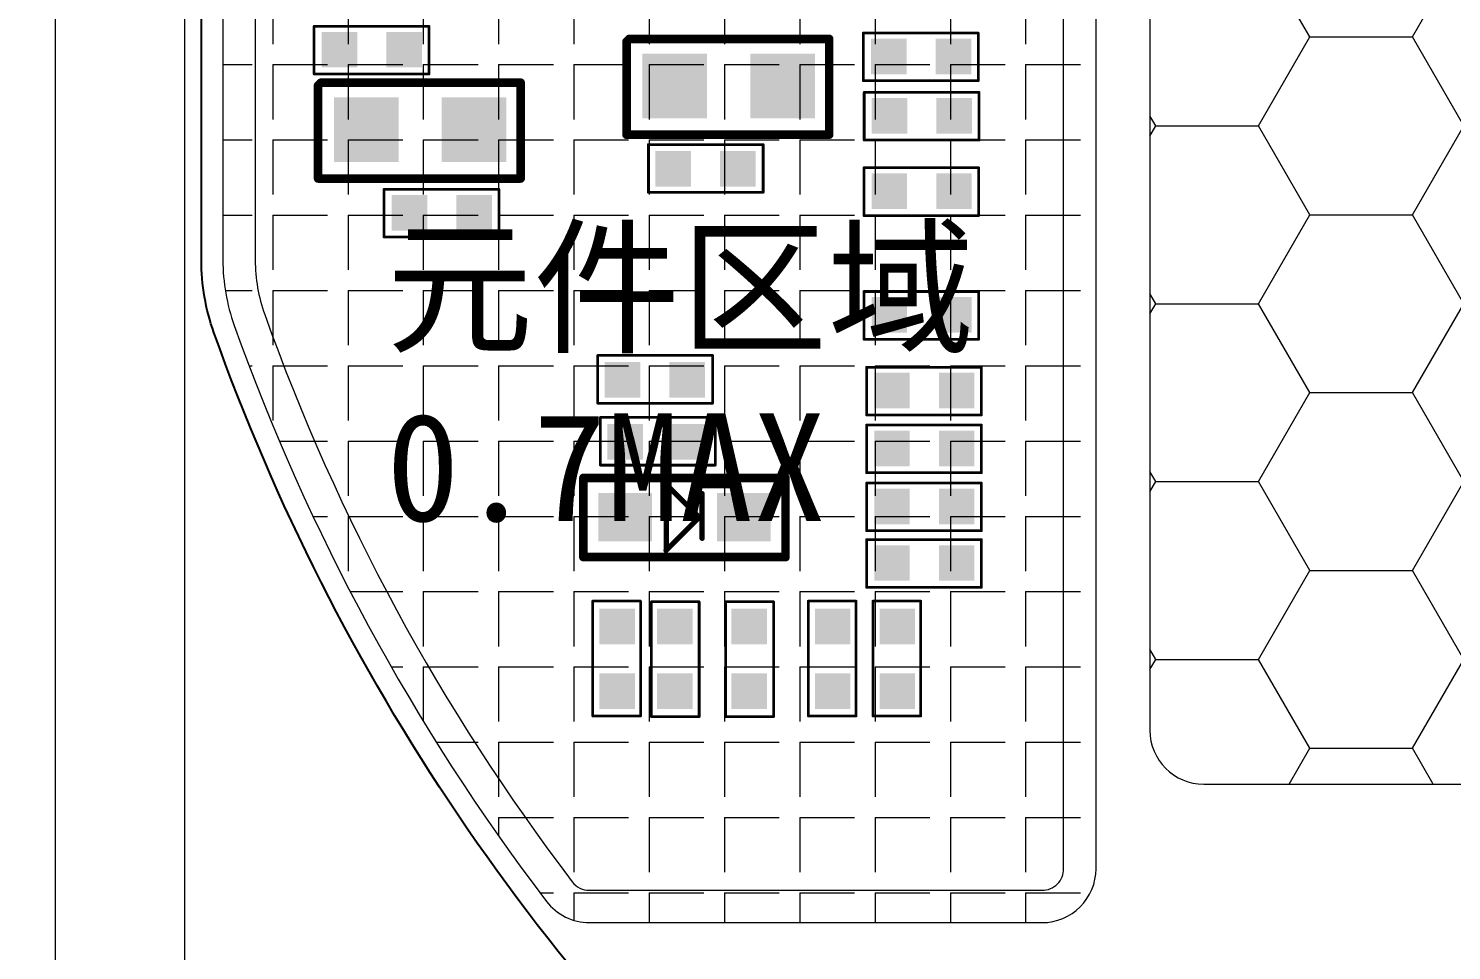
# Model space of a CAD drawing. Header units: millimetres. Extents: x -19 to 3409, y 490 to 920.
# Drawn here: x 2433.51 to 2446.72, y 798.19 to 806.74 of the extents above; entities that cross this region are included whole.
import ezdxf

# ---------------------------------------------------------------- set-up
doc = ezdxf.new("R2010")
doc.units = ezdxf.units.MM
doc.layers.get('0').update_dxf_attribs({"lineweight": 5})
doc.layers.get('Defpoints').update_dxf_attribs({"lineweight": 5})
for name, color, linetype, lineweight in [('DIM', 3, 'Continuous', 5), ('EMI', 5, 'Continuous', 5), ('MFPC', 50, 'Continuous', 5)]:
    doc.layers.add(name, color=color, linetype=linetype, lineweight=lineweight)
for name, color, linetype in [('TEXT', 2, 'Continuous'), ('TOPLAYER', 1, 'Continuous'), ('TOPOVERLAY', 2, 'Continuous'), ('TOPPASTE', 8, 'Continuous'), ('TOPSOLDER', 216, 'Continuous')]:
    doc.layers.add(name, color=color, linetype=linetype)
doc.styles.get("Standard").update_dxf_attribs({"font": 'txt', "bigfont": 'gbcbig.shx'})
doc.styles.add('汉字', font='')
doc.styles.get('汉字').set_extended_font_data('SimSun')
doc.dimstyles.new('DIM', dxfattribs={"dimtxt": 0.8, "dimasz": 0.8, "dimexe": 0, "dimexo": 0.5, "dimgap": 0.11, "dimtad": 0, "dimzin": 1, "dimdsep": 46, "dimtxsty": '汉字', "dimcen": 0, "dimclrd": 256, "dimclre": 256, "dimclrt": 256, "dimadec": 0, "dimazin": 0, "dimtm": 1e-09, "dimtfac": 1, "dimtofl": 0, "dimtmove": 0, "dimatfit": 3, "dimfxl": 0, "dimlwd": 5, "dimlwe": 5, "dimarcsym": 0})

# ---------------------------------------------------------------- blocks, each defined once
blk = doc.blocks.new('*D77')
at = {"layer": 'Defpoints', "color": 0, "lineweight": 5, "transparency": 16777216}
for p in [(2434.965, 829.075), (2434.965, 767.829), (2473.27, 767.829)]:
    blk.add_point(p, dxfattribs=at)
at = {"layer": 'DIM', "lineweight": 5, "transparency": 16777216}
for p, q in [((2434.965, 768.329), (2434.965, 829.075)), ((2435.765, 829.075), (2447.06, 829.075)), ((2472.47, 829.075), (2459.15, 829.075)), ((2473.27, 768.329), (2473.27, 829.075))]:
    blk.add_line(p, q, dxfattribs=at)
for points in [[(2435.765, 829.209), (2435.765, 828.942), (2434.965, 829.075)], [(2472.47, 829.209), (2472.47, 828.942), (2473.27, 829.075)]]:
    blk.add_solid(points, dxfattribs=at)
at = {"layer": 'DIM', "lineweight": 5, "transparency": 16777216, "insert": (2453.105, 829.075), "char_height": 0.8, "attachment_point": 5, "style": '汉字'}
blk.add_mtext('38.31±0.1(AA . Area）', dxfattribs=at)
blk = doc.blocks.new('*D78')
at = {"layer": 'Defpoints', "color": 0, "lineweight": 5, "transparency": 16777216}
for p in [(2433.765, 831.649), (2433.765, 767.829), (2474.47, 767.829)]:
    blk.add_point(p, dxfattribs=at)
at = {"layer": 'DIM', "lineweight": 5, "transparency": 16777216}
for p, q in [((2433.765, 768.329), (2433.765, 831.649)), ((2434.565, 831.649), (2445.96, 831.649)), ((2473.67, 831.649), (2460.764, 831.649)), ((2474.47, 768.329), (2474.47, 831.649))]:
    blk.add_line(p, q, dxfattribs=at)
for points in [[(2434.565, 831.782), (2434.565, 831.516), (2433.765, 831.649)], [(2473.67, 831.782), (2473.67, 831.516), (2474.47, 831.649)]]:
    blk.add_solid(points, dxfattribs=at)
at = {"layer": 'DIM', "lineweight": 5, "transparency": 16777216, "insert": (2453.362, 831.649), "char_height": 0.8, "attachment_point": 5, "style": '汉字'}
blk.add_mtext('40.71±0.15(Panel Outline)', dxfattribs=at)
blk = doc.blocks.new('*D92')
at = {"layer": 'Defpoints', "color": 0, "lineweight": 5, "transparency": 16777216}
for p in [(2412.057, 825.656), (2428.428, 825.656), (2450.471, 788.292)]:
    blk.add_point(p, dxfattribs=at)
at = {"layer": 'DIM', "lineweight": 5, "transparency": 16777216}
for p, q in [((2427.928, 825.656), (2412.057, 825.656)), ((2412.057, 824.856), (2412.057, 808.451)), ((2412.057, 789.092), (2412.057, 805.496)), ((2449.971, 788.292), (2412.057, 788.292))]:
    blk.add_line(p, q, dxfattribs=at)
for points in [[(2411.924, 824.856), (2412.191, 824.856), (2412.057, 825.656)], [(2411.924, 789.092), (2412.191, 789.092), (2412.057, 788.292)]]:
    blk.add_solid(points, dxfattribs=at)
at = {"layer": 'DIM', "lineweight": 5, "transparency": 16777216, "insert": (2412.057, 806.974), "char_height": 0.8, "attachment_point": 5, "rotation": 90, "style": '汉字'}
blk.add_mtext('37.36', dxfattribs=at)
blk = doc.blocks.new('DIODE_SCHOTTKY_2')
at = {"layer": 'TOPLAYER'}
for points in [[(-0.249999, -0.224998), (0.249999, -0.224998), (-0.249999, 0.224998), (0.249999, 0.224998)], [(0.849998, -0.224998), (1.349997, -0.224998), (0.849998, 0.224998), (1.349997, 0.224998)]]:
    blk.add_solid(points, dxfattribs=at)
at = {"layer": 'TOPOVERLAY'}
for points, const_width in [([(-0.387835, 0.364609), (1.486865, 0.364609)], 0.08001), ([(-0.387835, -0.37039), (-0.387835, 0.364609)], 0.08001), ([(1.486865, -0.37039), (1.486865, 0.364609)], 0.08001), ([(0.380865, -0.30639), (0.380865, 0.304251)], 0.05), ([(0.380865, 0.304251), (0.686186, -0.001069)], 0.05), ([(0.713064, -0.19479), (0.713064, 0.218011)], 0.05), ([(0.379265, -0.30799), (0.686186, -0.001069)], 0.05), ([(-0.387835, -0.37039), (1.486865, -0.37039)], 0.08001)]:
    blk.add_lwpolyline(points, dxfattribs=dict(at, const_width=const_width))
for points, const_width in [([(-0.407838, 0.364609, 1), (-0.367833, 0.364609, 1)], 0.040005), ([(-0.407838, 0.364609, 1), (-0.367833, 0.364609, 1)], 0.040005), ([(1.466863, 0.364609, 1), (1.506868, 0.364609, 1)], 0.040005), ([(1.466863, 0.364609, 1), (1.506868, 0.364609, 1)], 0.040005), ([(0.368366, 0.304251, 1), (0.393365, 0.304251, 1)], 0.024999), ([(0.368366, 0.304251, 1), (0.393365, 0.304251, 1)], 0.024999), ([(0.700565, 0.218011, 1), (0.725564, 0.218011, 1)], 0.024999), ([(0.673687, -0.001069, 1), (0.698685, -0.001069, 1)], 0.024999), ([(0.673687, -0.001069, 1), (0.698685, -0.001069, 1)], 0.024999), ([(0.700565, -0.19479, 1), (0.725564, -0.19479, 1)], 0.024999), ([(-0.407838, -0.37039, 1), (-0.367833, -0.37039, 1)], 0.040005), ([(-0.407838, -0.37039, 1), (-0.367833, -0.37039, 1)], 0.040005), ([(0.366766, -0.30799, 1), (0.391765, -0.30799, 1)], 0.024999), ([(0.368366, -0.30639, 1), (0.393365, -0.30639, 1)], 0.024999), ([(1.466863, -0.37039, 1), (1.506868, -0.37039, 1)], 0.040005), ([(1.466863, -0.37039, 1), (1.506868, -0.37039, 1)], 0.040005)]:
    blk.add_lwpolyline(points, format="xyb", close=True, dxfattribs=dict(at, const_width=const_width))
at = {"layer": 'TOPPASTE'}
for points in [[(-0.249999, -0.224998), (0.249999, -0.224998), (-0.249999, 0.224998), (0.249999, 0.224998)], [(0.849998, -0.224998), (1.349997, -0.224998), (0.849998, 0.224998), (1.349997, 0.224998)]]:
    blk.add_solid(points, dxfattribs=at)
at = {"layer": 'TOPSOLDER'}
for points in [[(-0.249999, -0.224998), (0.249999, -0.224998), (-0.249999, 0.224998), (0.249999, 0.224998)], [(0.849998, -0.224998), (1.349997, -0.224998), (0.849998, 0.224998), (1.349997, 0.224998)]]:
    blk.add_solid(points, dxfattribs=at)
blk = doc.blocks.new('0201_3')
at = {"layer": 'TOPLAYER'}
for points in [[(0.164998, -0.165001), (0.164998, 0.165001), (-0.164998, -0.165001), (-0.164998, 0.165001)], [(0.764997, -0.165001), (0.764997, 0.165001), (0.435, -0.165001), (0.435, 0.165001)]]:
    blk.add_solid(points, dxfattribs=at)
at = {"layer": 'TOPOVERLAY', "const_width": 0.025001}
for points in [[(-0.181, 0.225999), (-0.23, 0.225999)], [(-0.23, 0.225999), (-0.23, -0.217)], [(0.836, 0.225999), (-0.18, 0.225999)], [(0.836, 0.225999), (0.836, -0.217)], [(0.836, -0.217), (-0.23, -0.217)]]:
    blk.add_lwpolyline(points, dxfattribs=at)
at = {"layer": 'TOPOVERLAY', "const_width": 0.012499}
for points in [[(-0.23625, 0.225999, 1), (-0.223749, 0.225999, 1)], [(-0.23625, 0.225999, 1), (-0.223749, 0.225999, 1)], [(-0.187251, 0.225999, 1), (-0.174749, 0.225999, 1)], [(-0.186251, 0.225999, 1), (-0.173749, 0.225999, 1)], [(0.829749, 0.225999, 1), (0.842251, 0.225999, 1)], [(0.829749, 0.225999, 1), (0.842251, 0.225999, 1)], [(-0.23625, -0.217, 1), (-0.223749, -0.217, 1)], [(-0.23625, -0.217, 1), (-0.223749, -0.217, 1)], [(0.829749, -0.217, 1), (0.842251, -0.217, 1)], [(0.829749, -0.217, 1), (0.842251, -0.217, 1)]]:
    blk.add_lwpolyline(points, format="xyb", close=True, dxfattribs=at)
at = {"layer": 'TOPPASTE'}
for points in [[(0.164998, -0.165001), (0.164998, 0.165001), (-0.164998, -0.165001), (-0.164998, 0.165001)], [(0.764997, -0.165001), (0.764997, 0.165001), (0.435, -0.165001), (0.435, 0.165001)]]:
    blk.add_solid(points, dxfattribs=at)
at = {"layer": 'TOPSOLDER'}
for points in [[(0.164998, -0.165001), (0.164998, 0.165001), (-0.164998, -0.165001), (-0.164998, 0.165001)], [(0.764997, -0.165001), (0.764997, 0.165001), (0.435, -0.165001), (0.435, 0.165001)]]:
    blk.add_solid(points, dxfattribs=at)
blk = doc.blocks.new('0201_4')
at = {"layer": 'TOPLAYER'}
for points in [[(0.164998, -0.165001), (0.164998, 0.165001), (-0.164998, -0.165001), (-0.164998, 0.165001)], [(0.764997, -0.165001), (0.764997, 0.165001), (0.435, -0.165001), (0.435, 0.165001)]]:
    blk.add_solid(points, dxfattribs=at)
at = {"layer": 'TOPOVERLAY', "const_width": 0.025001}
for points in [[(-0.181, 0.225999), (-0.23, 0.225999)], [(-0.23, 0.225999), (-0.23, -0.217)], [(0.836, 0.225999), (-0.18, 0.225999)], [(0.836, 0.225999), (0.836, -0.217)], [(0.836, -0.217), (-0.23, -0.217)]]:
    blk.add_lwpolyline(points, dxfattribs=at)
at = {"layer": 'TOPOVERLAY', "const_width": 0.012499}
for points in [[(-0.23625, 0.225999, 1), (-0.223749, 0.225999, 1)], [(-0.23625, 0.225999, 1), (-0.223749, 0.225999, 1)], [(-0.187251, 0.225999, 1), (-0.174749, 0.225999, 1)], [(-0.186251, 0.225999, 1), (-0.173749, 0.225999, 1)], [(0.829749, 0.225999, 1), (0.842251, 0.225999, 1)], [(0.829749, 0.225999, 1), (0.842251, 0.225999, 1)], [(-0.23625, -0.217, 1), (-0.223749, -0.217, 1)], [(-0.23625, -0.217, 1), (-0.223749, -0.217, 1)], [(0.829749, -0.217, 1), (0.842251, -0.217, 1)], [(0.829749, -0.217, 1), (0.842251, -0.217, 1)]]:
    blk.add_lwpolyline(points, format="xyb", close=True, dxfattribs=at)
at = {"layer": 'TOPPASTE'}
for points in [[(0.164998, -0.165001), (0.164998, 0.165001), (-0.164998, -0.165001), (-0.164998, 0.165001)], [(0.764997, -0.165001), (0.764997, 0.165001), (0.435, -0.165001), (0.435, 0.165001)]]:
    blk.add_solid(points, dxfattribs=at)
at = {"layer": 'TOPSOLDER'}
for points in [[(0.164998, -0.165001), (0.164998, 0.165001), (-0.164998, -0.165001), (-0.164998, 0.165001)], [(0.764997, -0.165001), (0.764997, 0.165001), (0.435, -0.165001), (0.435, 0.165001)]]:
    blk.add_solid(points, dxfattribs=at)
blk = doc.blocks.new('0201_5')
at = {"layer": 'TOPLAYER'}
for points in [[(0.164998, -0.165001), (0.164998, 0.165001), (-0.164998, -0.165001), (-0.164998, 0.165001)], [(0.764997, -0.165001), (0.764997, 0.165001), (0.435, -0.165001), (0.435, 0.165001)]]:
    blk.add_solid(points, dxfattribs=at)
at = {"layer": 'TOPOVERLAY', "const_width": 0.025001}
for points in [[(-0.23, 0.225999), (-0.181, 0.225999)], [(-0.23, -0.217), (-0.23, 0.225999)], [(-0.18, 0.225999), (0.836, 0.225999)], [(0.836, -0.217), (0.836, 0.225999)], [(-0.23, -0.217), (0.836, -0.217)]]:
    blk.add_lwpolyline(points, dxfattribs=at)
at = {"layer": 'TOPOVERLAY', "const_width": 0.012499}
for points in [[(-0.23625, 0.225999, 1), (-0.223749, 0.225999, 1)], [(-0.23625, 0.225999, 1), (-0.223749, 0.225999, 1)], [(-0.187251, 0.225999, 1), (-0.174749, 0.225999, 1)], [(-0.186251, 0.225999, 1), (-0.173749, 0.225999, 1)], [(0.829749, 0.225999, 1), (0.842251, 0.225999, 1)], [(0.829749, 0.225999, 1), (0.842251, 0.225999, 1)], [(-0.23625, -0.217, 1), (-0.223749, -0.217, 1)], [(-0.23625, -0.217, 1), (-0.223749, -0.217, 1)], [(0.829749, -0.217, 1), (0.842251, -0.217, 1)], [(0.829749, -0.217, 1), (0.842251, -0.217, 1)]]:
    blk.add_lwpolyline(points, format="xyb", close=True, dxfattribs=at)
at = {"layer": 'TOPPASTE'}
for points in [[(0.164998, -0.165001), (0.164998, 0.165001), (-0.164998, -0.165001), (-0.164998, 0.165001)], [(0.764997, -0.165001), (0.764997, 0.165001), (0.435, -0.165001), (0.435, 0.165001)]]:
    blk.add_solid(points, dxfattribs=at)
at = {"layer": 'TOPSOLDER'}
for points in [[(0.164998, -0.165001), (0.164998, 0.165001), (-0.164998, -0.165001), (-0.164998, 0.165001)], [(0.764997, -0.165001), (0.764997, 0.165001), (0.435, -0.165001), (0.435, 0.165001)]]:
    blk.add_solid(points, dxfattribs=at)
blk = doc.blocks.new('0201_6')
at = {"layer": 'TOPLAYER'}
for points in [[(0.164998, -0.165001), (0.164998, 0.165001), (-0.164998, -0.165001), (-0.164998, 0.165001)], [(0.764997, -0.165001), (0.764997, 0.165001), (0.435, -0.165001), (0.435, 0.165001)]]:
    blk.add_solid(points, dxfattribs=at)
at = {"layer": 'TOPOVERLAY', "const_width": 0.025001}
for points in [[(-0.23, 0.225999), (-0.181, 0.225999)], [(-0.23, -0.217), (-0.23, 0.225999)], [(-0.18, 0.225999), (0.836, 0.225999)], [(0.836, -0.217), (0.836, 0.225999)], [(-0.23, -0.217), (0.836, -0.217)]]:
    blk.add_lwpolyline(points, dxfattribs=at)
at = {"layer": 'TOPOVERLAY', "const_width": 0.012499}
for points in [[(-0.23625, 0.225999, 1), (-0.223749, 0.225999, 1)], [(-0.23625, 0.225999, 1), (-0.223749, 0.225999, 1)], [(-0.187251, 0.225999, 1), (-0.174749, 0.225999, 1)], [(-0.186251, 0.225999, 1), (-0.173749, 0.225999, 1)], [(0.829749, 0.225999, 1), (0.842251, 0.225999, 1)], [(0.829749, 0.225999, 1), (0.842251, 0.225999, 1)], [(-0.23625, -0.217, 1), (-0.223749, -0.217, 1)], [(-0.23625, -0.217, 1), (-0.223749, -0.217, 1)], [(0.829749, -0.217, 1), (0.842251, -0.217, 1)], [(0.829749, -0.217, 1), (0.842251, -0.217, 1)]]:
    blk.add_lwpolyline(points, format="xyb", close=True, dxfattribs=at)
at = {"layer": 'TOPPASTE'}
for points in [[(0.164998, -0.165001), (0.164998, 0.165001), (-0.164998, -0.165001), (-0.164998, 0.165001)], [(0.764997, -0.165001), (0.764997, 0.165001), (0.435, -0.165001), (0.435, 0.165001)]]:
    blk.add_solid(points, dxfattribs=at)
at = {"layer": 'TOPSOLDER'}
for points in [[(0.164998, -0.165001), (0.164998, 0.165001), (-0.164998, -0.165001), (-0.164998, 0.165001)], [(0.764997, -0.165001), (0.764997, 0.165001), (0.435, -0.165001), (0.435, 0.165001)]]:
    blk.add_solid(points, dxfattribs=at)
blk = doc.blocks.new('0201_7')
at = {"layer": 'TOPLAYER'}
for points in [[(0.164998, -0.165001), (0.164998, 0.165001), (-0.164998, -0.165001), (-0.164998, 0.165001)], [(0.764997, -0.165001), (0.764997, 0.165001), (0.435, -0.165001), (0.435, 0.165001)]]:
    blk.add_solid(points, dxfattribs=at)
at = {"layer": 'TOPOVERLAY', "const_width": 0.025001}
for points in [[(-0.23, 0.225999), (-0.181, 0.225999)], [(-0.23, -0.217), (-0.23, 0.225999)], [(-0.18, 0.225999), (0.836, 0.225999)], [(0.836, -0.217), (0.836, 0.225999)], [(-0.23, -0.217), (0.836, -0.217)]]:
    blk.add_lwpolyline(points, dxfattribs=at)
at = {"layer": 'TOPOVERLAY', "const_width": 0.012499}
for points in [[(-0.23625, 0.225999, 1), (-0.223749, 0.225999, 1)], [(-0.23625, 0.225999, 1), (-0.223749, 0.225999, 1)], [(-0.187251, 0.225999, 1), (-0.174749, 0.225999, 1)], [(-0.186251, 0.225999, 1), (-0.173749, 0.225999, 1)], [(0.829749, 0.225999, 1), (0.842251, 0.225999, 1)], [(0.829749, 0.225999, 1), (0.842251, 0.225999, 1)], [(-0.23625, -0.217, 1), (-0.223749, -0.217, 1)], [(-0.23625, -0.217, 1), (-0.223749, -0.217, 1)], [(0.829749, -0.217, 1), (0.842251, -0.217, 1)], [(0.829749, -0.217, 1), (0.842251, -0.217, 1)]]:
    blk.add_lwpolyline(points, format="xyb", close=True, dxfattribs=at)
at = {"layer": 'TOPPASTE'}
for points in [[(0.164998, -0.165001), (0.164998, 0.165001), (-0.164998, -0.165001), (-0.164998, 0.165001)], [(0.764997, -0.165001), (0.764997, 0.165001), (0.435, -0.165001), (0.435, 0.165001)]]:
    blk.add_solid(points, dxfattribs=at)
at = {"layer": 'TOPSOLDER'}
for points in [[(0.164998, -0.165001), (0.164998, 0.165001), (-0.164998, -0.165001), (-0.164998, 0.165001)], [(0.764997, -0.165001), (0.764997, 0.165001), (0.435, -0.165001), (0.435, 0.165001)]]:
    blk.add_solid(points, dxfattribs=at)
blk = doc.blocks.new('0201_8')
at = {"layer": 'TOPLAYER'}
for points in [[(0.164998, -0.165001), (0.164998, 0.165001), (-0.164998, -0.165001), (-0.164998, 0.165001)], [(0.764997, -0.165001), (0.764997, 0.165001), (0.435, -0.165001), (0.435, 0.165001)]]:
    blk.add_solid(points, dxfattribs=at)
at = {"layer": 'TOPOVERLAY', "const_width": 0.025001}
for points in [[(-0.23, 0.225999), (-0.181, 0.225999)], [(-0.23, 0.225999), (-0.23, -0.217)], [(-0.18, 0.225999), (0.836, 0.225999)], [(0.836, 0.225999), (0.836, -0.217)], [(-0.23, -0.217), (0.836, -0.217)]]:
    blk.add_lwpolyline(points, dxfattribs=at)
at = {"layer": 'TOPOVERLAY', "const_width": 0.012499}
for points in [[(-0.23625, 0.225999, 1), (-0.223749, 0.225999, 1)], [(-0.23625, 0.225999, 1), (-0.223749, 0.225999, 1)], [(-0.187251, 0.225999, 1), (-0.174749, 0.225999, 1)], [(-0.186251, 0.225999, 1), (-0.173749, 0.225999, 1)], [(0.829749, 0.225999, 1), (0.842251, 0.225999, 1)], [(0.829749, 0.225999, 1), (0.842251, 0.225999, 1)], [(-0.23625, -0.217, 1), (-0.223749, -0.217, 1)], [(-0.23625, -0.217, 1), (-0.223749, -0.217, 1)], [(0.829749, -0.217, 1), (0.842251, -0.217, 1)], [(0.829749, -0.217, 1), (0.842251, -0.217, 1)]]:
    blk.add_lwpolyline(points, format="xyb", close=True, dxfattribs=at)
at = {"layer": 'TOPPASTE'}
for points in [[(0.164998, -0.165001), (0.164998, 0.165001), (-0.164998, -0.165001), (-0.164998, 0.165001)], [(0.764997, -0.165001), (0.764997, 0.165001), (0.435, -0.165001), (0.435, 0.165001)]]:
    blk.add_solid(points, dxfattribs=at)
at = {"layer": 'TOPSOLDER'}
for points in [[(0.164998, -0.165001), (0.164998, 0.165001), (-0.164998, -0.165001), (-0.164998, 0.165001)], [(0.764997, -0.165001), (0.764997, 0.165001), (0.435, -0.165001), (0.435, 0.165001)]]:
    blk.add_solid(points, dxfattribs=at)
blk = doc.blocks.new('0201_9')
at = {"layer": 'TOPLAYER'}
for points in [[(0.164998, -0.165001), (0.164998, 0.165001), (-0.164998, -0.165001), (-0.164998, 0.165001)], [(0.764997, -0.165001), (0.764997, 0.165001), (0.435, -0.165001), (0.435, 0.165001)]]:
    blk.add_solid(points, dxfattribs=at)
at = {"layer": 'TOPOVERLAY', "const_width": 0.025001}
for points in [[(-0.181, 0.225999), (-0.23, 0.225999)], [(-0.23, -0.217), (-0.23, 0.225999)], [(0.836, 0.225999), (-0.18, 0.225999)], [(0.836, -0.217), (0.836, 0.225999)], [(0.836, -0.217), (-0.23, -0.217)]]:
    blk.add_lwpolyline(points, dxfattribs=at)
at = {"layer": 'TOPOVERLAY', "const_width": 0.012499}
for points in [[(-0.23625, 0.225999, 1), (-0.223749, 0.225999, 1)], [(-0.23625, 0.225999, 1), (-0.223749, 0.225999, 1)], [(-0.187251, 0.225999, 1), (-0.174749, 0.225999, 1)], [(-0.186251, 0.225999, 1), (-0.173749, 0.225999, 1)], [(0.829749, 0.225999, 1), (0.842251, 0.225999, 1)], [(0.829749, 0.225999, 1), (0.842251, 0.225999, 1)], [(-0.23625, -0.217, 1), (-0.223749, -0.217, 1)], [(-0.23625, -0.217, 1), (-0.223749, -0.217, 1)], [(0.829749, -0.217, 1), (0.842251, -0.217, 1)], [(0.829749, -0.217, 1), (0.842251, -0.217, 1)]]:
    blk.add_lwpolyline(points, format="xyb", close=True, dxfattribs=at)
at = {"layer": 'TOPPASTE'}
for points in [[(0.164998, -0.165001), (0.164998, 0.165001), (-0.164998, -0.165001), (-0.164998, 0.165001)], [(0.764997, -0.165001), (0.764997, 0.165001), (0.435, -0.165001), (0.435, 0.165001)]]:
    blk.add_solid(points, dxfattribs=at)
at = {"layer": 'TOPSOLDER'}
for points in [[(0.164998, -0.165001), (0.164998, 0.165001), (-0.164998, -0.165001), (-0.164998, 0.165001)], [(0.764997, -0.165001), (0.764997, 0.165001), (0.435, -0.165001), (0.435, 0.165001)]]:
    blk.add_solid(points, dxfattribs=at)
blk = doc.blocks.new('0201_10')
at = {"layer": 'TOPLAYER'}
for points in [[(0.164998, -0.165001), (0.164998, 0.165001), (-0.164998, -0.165001), (-0.164998, 0.165001)], [(0.764997, -0.165001), (0.764997, 0.165001), (0.435, -0.165001), (0.435, 0.165001)]]:
    blk.add_solid(points, dxfattribs=at)
at = {"layer": 'TOPOVERLAY', "const_width": 0.025001}
for points in [[(-0.181, 0.225999), (-0.23, 0.225999)], [(-0.23, -0.217), (-0.23, 0.225999)], [(0.836, 0.225999), (-0.18, 0.225999)], [(0.836, -0.217), (0.836, 0.225999)], [(0.836, -0.217), (-0.23, -0.217)]]:
    blk.add_lwpolyline(points, dxfattribs=at)
at = {"layer": 'TOPOVERLAY', "const_width": 0.012499}
for points in [[(-0.23625, 0.225999, 1), (-0.223749, 0.225999, 1)], [(-0.23625, 0.225999, 1), (-0.223749, 0.225999, 1)], [(-0.187251, 0.225999, 1), (-0.174749, 0.225999, 1)], [(-0.186251, 0.225999, 1), (-0.173749, 0.225999, 1)], [(0.829749, 0.225999, 1), (0.842251, 0.225999, 1)], [(0.829749, 0.225999, 1), (0.842251, 0.225999, 1)], [(-0.23625, -0.217, 1), (-0.223749, -0.217, 1)], [(-0.23625, -0.217, 1), (-0.223749, -0.217, 1)], [(0.829749, -0.217, 1), (0.842251, -0.217, 1)], [(0.829749, -0.217, 1), (0.842251, -0.217, 1)]]:
    blk.add_lwpolyline(points, format="xyb", close=True, dxfattribs=at)
at = {"layer": 'TOPPASTE'}
for points in [[(0.164998, -0.165001), (0.164998, 0.165001), (-0.164998, -0.165001), (-0.164998, 0.165001)], [(0.764997, -0.165001), (0.764997, 0.165001), (0.435, -0.165001), (0.435, 0.165001)]]:
    blk.add_solid(points, dxfattribs=at)
at = {"layer": 'TOPSOLDER'}
for points in [[(0.164998, -0.165001), (0.164998, 0.165001), (-0.164998, -0.165001), (-0.164998, 0.165001)], [(0.764997, -0.165001), (0.764997, 0.165001), (0.435, -0.165001), (0.435, 0.165001)]]:
    blk.add_solid(points, dxfattribs=at)
blk = doc.blocks.new('0201_11')
at = {"layer": 'TOPLAYER'}
for points in [[(0.164998, -0.165001), (0.164998, 0.165001), (-0.164998, -0.165001), (-0.164998, 0.165001)], [(0.764997, -0.165001), (0.764997, 0.165001), (0.435, -0.165001), (0.435, 0.165001)]]:
    blk.add_solid(points, dxfattribs=at)
at = {"layer": 'TOPOVERLAY', "const_width": 0.025001}
for points in [[(-0.23, 0.225999), (-0.181, 0.225999)], [(-0.23, 0.225999), (-0.23, -0.217)], [(-0.18, 0.225999), (0.836, 0.225999)], [(0.836, 0.225999), (0.836, -0.217)], [(-0.23, -0.217), (0.836, -0.217)]]:
    blk.add_lwpolyline(points, dxfattribs=at)
at = {"layer": 'TOPOVERLAY', "const_width": 0.012499}
for points in [[(-0.23625, 0.225999, 1), (-0.223749, 0.225999, 1)], [(-0.23625, 0.225999, 1), (-0.223749, 0.225999, 1)], [(-0.187251, 0.225999, 1), (-0.174749, 0.225999, 1)], [(-0.186251, 0.225999, 1), (-0.173749, 0.225999, 1)], [(0.829749, 0.225999, 1), (0.842251, 0.225999, 1)], [(0.829749, 0.225999, 1), (0.842251, 0.225999, 1)], [(-0.23625, -0.217, 1), (-0.223749, -0.217, 1)], [(-0.23625, -0.217, 1), (-0.223749, -0.217, 1)], [(0.829749, -0.217, 1), (0.842251, -0.217, 1)], [(0.829749, -0.217, 1), (0.842251, -0.217, 1)]]:
    blk.add_lwpolyline(points, format="xyb", close=True, dxfattribs=at)
at = {"layer": 'TOPPASTE'}
for points in [[(0.164998, -0.165001), (0.164998, 0.165001), (-0.164998, -0.165001), (-0.164998, 0.165001)], [(0.764997, -0.165001), (0.764997, 0.165001), (0.435, -0.165001), (0.435, 0.165001)]]:
    blk.add_solid(points, dxfattribs=at)
at = {"layer": 'TOPSOLDER'}
for points in [[(0.164998, -0.165001), (0.164998, 0.165001), (-0.164998, -0.165001), (-0.164998, 0.165001)], [(0.764997, -0.165001), (0.764997, 0.165001), (0.435, -0.165001), (0.435, 0.165001)]]:
    blk.add_solid(points, dxfattribs=at)
blk = doc.blocks.new('0201_12')
at = {"layer": 'TOPLAYER'}
for points in [[(0.164998, -0.165001), (0.164998, 0.165001), (-0.164998, -0.165001), (-0.164998, 0.165001)], [(0.764997, -0.165001), (0.764997, 0.165001), (0.435, -0.165001), (0.435, 0.165001)]]:
    blk.add_solid(points, dxfattribs=at)
at = {"layer": 'TOPOVERLAY', "const_width": 0.025001}
for points in [[(-0.23, 0.225999), (-0.181, 0.225999)], [(-0.23, 0.225999), (-0.23, -0.217)], [(-0.18, 0.225999), (0.836, 0.225999)], [(0.836, 0.225999), (0.836, -0.217)], [(-0.23, -0.217), (0.836, -0.217)]]:
    blk.add_lwpolyline(points, dxfattribs=at)
at = {"layer": 'TOPOVERLAY', "const_width": 0.012499}
for points in [[(-0.23625, 0.225999, 1), (-0.223749, 0.225999, 1)], [(-0.23625, 0.225999, 1), (-0.223749, 0.225999, 1)], [(-0.187251, 0.225999, 1), (-0.174749, 0.225999, 1)], [(-0.186251, 0.225999, 1), (-0.173749, 0.225999, 1)], [(0.829749, 0.225999, 1), (0.842251, 0.225999, 1)], [(0.829749, 0.225999, 1), (0.842251, 0.225999, 1)], [(-0.23625, -0.217, 1), (-0.223749, -0.217, 1)], [(-0.23625, -0.217, 1), (-0.223749, -0.217, 1)], [(0.829749, -0.217, 1), (0.842251, -0.217, 1)], [(0.829749, -0.217, 1), (0.842251, -0.217, 1)]]:
    blk.add_lwpolyline(points, format="xyb", close=True, dxfattribs=at)
at = {"layer": 'TOPPASTE'}
for points in [[(0.164998, -0.165001), (0.164998, 0.165001), (-0.164998, -0.165001), (-0.164998, 0.165001)], [(0.764997, -0.165001), (0.764997, 0.165001), (0.435, -0.165001), (0.435, 0.165001)]]:
    blk.add_solid(points, dxfattribs=at)
at = {"layer": 'TOPSOLDER'}
for points in [[(0.164998, -0.165001), (0.164998, 0.165001), (-0.164998, -0.165001), (-0.164998, 0.165001)], [(0.764997, -0.165001), (0.764997, 0.165001), (0.435, -0.165001), (0.435, 0.165001)]]:
    blk.add_solid(points, dxfattribs=at)
blk = doc.blocks.new('0201_14')
at = {"layer": 'TOPLAYER'}
for points in [[(0.164998, -0.165001), (0.164998, 0.165001), (-0.164998, -0.165001), (-0.164998, 0.165001)], [(0.764997, -0.165001), (0.764997, 0.165001), (0.435, -0.165001), (0.435, 0.165001)]]:
    blk.add_solid(points, dxfattribs=at)
at = {"layer": 'TOPOVERLAY', "const_width": 0.025001}
for points in [[(-0.181, 0.225999), (-0.23, 0.225999)], [(-0.23, 0.225999), (-0.23, -0.217)], [(0.836, 0.225999), (-0.18, 0.225999)], [(0.836, 0.225999), (0.836, -0.217)], [(0.836, -0.217), (-0.23, -0.217)]]:
    blk.add_lwpolyline(points, dxfattribs=at)
at = {"layer": 'TOPOVERLAY', "const_width": 0.012499}
for points in [[(-0.23625, 0.225999, 1), (-0.223749, 0.225999, 1)], [(-0.23625, 0.225999, 1), (-0.223749, 0.225999, 1)], [(-0.187251, 0.225999, 1), (-0.174749, 0.225999, 1)], [(-0.186251, 0.225999, 1), (-0.173749, 0.225999, 1)], [(0.829749, 0.225999, 1), (0.842251, 0.225999, 1)], [(0.829749, 0.225999, 1), (0.842251, 0.225999, 1)], [(-0.23625, -0.217, 1), (-0.223749, -0.217, 1)], [(-0.23625, -0.217, 1), (-0.223749, -0.217, 1)], [(0.829749, -0.217, 1), (0.842251, -0.217, 1)], [(0.829749, -0.217, 1), (0.842251, -0.217, 1)]]:
    blk.add_lwpolyline(points, format="xyb", close=True, dxfattribs=at)
at = {"layer": 'TOPPASTE'}
for points in [[(0.164998, -0.165001), (0.164998, 0.165001), (-0.164998, -0.165001), (-0.164998, 0.165001)], [(0.764997, -0.165001), (0.764997, 0.165001), (0.435, -0.165001), (0.435, 0.165001)]]:
    blk.add_solid(points, dxfattribs=at)
at = {"layer": 'TOPSOLDER'}
for points in [[(0.164998, -0.165001), (0.164998, 0.165001), (-0.164998, -0.165001), (-0.164998, 0.165001)], [(0.764997, -0.165001), (0.764997, 0.165001), (0.435, -0.165001), (0.435, 0.165001)]]:
    blk.add_solid(points, dxfattribs=at)
blk = doc.blocks.new('0201_15')
at = {"layer": 'TOPLAYER'}
for points in [[(0.164998, -0.165001), (0.164998, 0.165001), (-0.164998, -0.165001), (-0.164998, 0.165001)], [(0.764997, -0.165001), (0.764997, 0.165001), (0.435, -0.165001), (0.435, 0.165001)]]:
    blk.add_solid(points, dxfattribs=at)
at = {"layer": 'TOPOVERLAY', "const_width": 0.025001}
for points in [[(-0.181, 0.225999), (-0.23, 0.225999)], [(-0.23, 0.225999), (-0.23, -0.217)], [(0.836, 0.225999), (-0.18, 0.225999)], [(0.836, 0.225999), (0.836, -0.217)], [(0.836, -0.217), (-0.23, -0.217)]]:
    blk.add_lwpolyline(points, dxfattribs=at)
at = {"layer": 'TOPOVERLAY', "const_width": 0.012499}
for points in [[(-0.23625, 0.225999, 1), (-0.223749, 0.225999, 1)], [(-0.23625, 0.225999, 1), (-0.223749, 0.225999, 1)], [(-0.187251, 0.225999, 1), (-0.174749, 0.225999, 1)], [(-0.186251, 0.225999, 1), (-0.173749, 0.225999, 1)], [(0.829749, 0.225999, 1), (0.842251, 0.225999, 1)], [(0.829749, 0.225999, 1), (0.842251, 0.225999, 1)], [(-0.23625, -0.217, 1), (-0.223749, -0.217, 1)], [(-0.23625, -0.217, 1), (-0.223749, -0.217, 1)], [(0.829749, -0.217, 1), (0.842251, -0.217, 1)], [(0.829749, -0.217, 1), (0.842251, -0.217, 1)]]:
    blk.add_lwpolyline(points, format="xyb", close=True, dxfattribs=at)
at = {"layer": 'TOPPASTE'}
for points in [[(0.164998, -0.165001), (0.164998, 0.165001), (-0.164998, -0.165001), (-0.164998, 0.165001)], [(0.764997, -0.165001), (0.764997, 0.165001), (0.435, -0.165001), (0.435, 0.165001)]]:
    blk.add_solid(points, dxfattribs=at)
at = {"layer": 'TOPSOLDER'}
for points in [[(0.164998, -0.165001), (0.164998, 0.165001), (-0.164998, -0.165001), (-0.164998, 0.165001)], [(0.764997, -0.165001), (0.764997, 0.165001), (0.435, -0.165001), (0.435, 0.165001)]]:
    blk.add_solid(points, dxfattribs=at)
blk = doc.blocks.new('0201_16')
at = {"layer": 'TOPLAYER'}
for points in [[(0.164998, -0.165001), (0.164998, 0.165001), (-0.164998, -0.165001), (-0.164998, 0.165001)], [(0.764997, -0.165001), (0.764997, 0.165001), (0.435, -0.165001), (0.435, 0.165001)]]:
    blk.add_solid(points, dxfattribs=at)
at = {"layer": 'TOPOVERLAY', "const_width": 0.025001}
for points in [[(-0.181, 0.225999), (-0.23, 0.225999)], [(-0.23, 0.225999), (-0.23, -0.217)], [(0.836, 0.225999), (-0.18, 0.225999)], [(0.836, 0.225999), (0.836, -0.217)], [(0.836, -0.217), (-0.23, -0.217)]]:
    blk.add_lwpolyline(points, dxfattribs=at)
at = {"layer": 'TOPOVERLAY', "const_width": 0.012499}
for points in [[(-0.23625, 0.225999, 1), (-0.223749, 0.225999, 1)], [(-0.23625, 0.225999, 1), (-0.223749, 0.225999, 1)], [(-0.187251, 0.225999, 1), (-0.174749, 0.225999, 1)], [(-0.186251, 0.225999, 1), (-0.173749, 0.225999, 1)], [(0.829749, 0.225999, 1), (0.842251, 0.225999, 1)], [(0.829749, 0.225999, 1), (0.842251, 0.225999, 1)], [(-0.23625, -0.217, 1), (-0.223749, -0.217, 1)], [(-0.23625, -0.217, 1), (-0.223749, -0.217, 1)], [(0.829749, -0.217, 1), (0.842251, -0.217, 1)], [(0.829749, -0.217, 1), (0.842251, -0.217, 1)]]:
    blk.add_lwpolyline(points, format="xyb", close=True, dxfattribs=at)
at = {"layer": 'TOPPASTE'}
for points in [[(0.164998, -0.165001), (0.164998, 0.165001), (-0.164998, -0.165001), (-0.164998, 0.165001)], [(0.764997, -0.165001), (0.764997, 0.165001), (0.435, -0.165001), (0.435, 0.165001)]]:
    blk.add_solid(points, dxfattribs=at)
at = {"layer": 'TOPSOLDER'}
for points in [[(0.164998, -0.165001), (0.164998, 0.165001), (-0.164998, -0.165001), (-0.164998, 0.165001)], [(0.764997, -0.165001), (0.764997, 0.165001), (0.435, -0.165001), (0.435, 0.165001)]]:
    blk.add_solid(points, dxfattribs=at)
blk = doc.blocks.new('0201_17')
at = {"layer": 'TOPLAYER'}
for points in [[(0.164998, -0.165001), (0.164998, 0.165001), (-0.164998, -0.165001), (-0.164998, 0.165001)], [(0.764997, -0.165001), (0.764997, 0.165001), (0.435, -0.165001), (0.435, 0.165001)]]:
    blk.add_solid(points, dxfattribs=at)
at = {"layer": 'TOPOVERLAY', "const_width": 0.025001}
for points in [[(-0.181, 0.225999), (-0.23, 0.225999)], [(-0.23, 0.225999), (-0.23, -0.217)], [(0.836, 0.225999), (-0.18, 0.225999)], [(0.836, 0.225999), (0.836, -0.217)], [(0.836, -0.217), (-0.23, -0.217)]]:
    blk.add_lwpolyline(points, dxfattribs=at)
at = {"layer": 'TOPOVERLAY', "const_width": 0.012499}
for points in [[(-0.23625, 0.225999, 1), (-0.223749, 0.225999, 1)], [(-0.23625, 0.225999, 1), (-0.223749, 0.225999, 1)], [(-0.187251, 0.225999, 1), (-0.174749, 0.225999, 1)], [(-0.186251, 0.225999, 1), (-0.173749, 0.225999, 1)], [(0.829749, 0.225999, 1), (0.842251, 0.225999, 1)], [(0.829749, 0.225999, 1), (0.842251, 0.225999, 1)], [(-0.23625, -0.217, 1), (-0.223749, -0.217, 1)], [(-0.23625, -0.217, 1), (-0.223749, -0.217, 1)], [(0.829749, -0.217, 1), (0.842251, -0.217, 1)], [(0.829749, -0.217, 1), (0.842251, -0.217, 1)]]:
    blk.add_lwpolyline(points, format="xyb", close=True, dxfattribs=at)
at = {"layer": 'TOPPASTE'}
for points in [[(0.164998, -0.165001), (0.164998, 0.165001), (-0.164998, -0.165001), (-0.164998, 0.165001)], [(0.764997, -0.165001), (0.764997, 0.165001), (0.435, -0.165001), (0.435, 0.165001)]]:
    blk.add_solid(points, dxfattribs=at)
at = {"layer": 'TOPSOLDER'}
for points in [[(0.164998, -0.165001), (0.164998, 0.165001), (-0.164998, -0.165001), (-0.164998, 0.165001)], [(0.764997, -0.165001), (0.764997, 0.165001), (0.435, -0.165001), (0.435, 0.165001)]]:
    blk.add_solid(points, dxfattribs=at)
blk = doc.blocks.new('0201_18')
at = {"layer": 'TOPLAYER'}
for points in [[(0.164998, -0.165001), (0.164998, 0.165001), (-0.164998, -0.165001), (-0.164998, 0.165001)], [(0.764997, -0.165001), (0.764997, 0.165001), (0.435, -0.165001), (0.435, 0.165001)]]:
    blk.add_solid(points, dxfattribs=at)
at = {"layer": 'TOPOVERLAY', "const_width": 0.025001}
for points in [[(-0.181, 0.225999), (-0.23, 0.225999)], [(-0.23, 0.225999), (-0.23, -0.217)], [(0.836, 0.225999), (-0.18, 0.225999)], [(0.836, 0.225999), (0.836, -0.217)], [(0.836, -0.217), (-0.23, -0.217)]]:
    blk.add_lwpolyline(points, dxfattribs=at)
at = {"layer": 'TOPOVERLAY', "const_width": 0.012499}
for points in [[(-0.23625, 0.225999, 1), (-0.223749, 0.225999, 1)], [(-0.23625, 0.225999, 1), (-0.223749, 0.225999, 1)], [(-0.187251, 0.225999, 1), (-0.174749, 0.225999, 1)], [(-0.186251, 0.225999, 1), (-0.173749, 0.225999, 1)], [(0.829749, 0.225999, 1), (0.842251, 0.225999, 1)], [(0.829749, 0.225999, 1), (0.842251, 0.225999, 1)], [(-0.23625, -0.217, 1), (-0.223749, -0.217, 1)], [(-0.23625, -0.217, 1), (-0.223749, -0.217, 1)], [(0.829749, -0.217, 1), (0.842251, -0.217, 1)], [(0.829749, -0.217, 1), (0.842251, -0.217, 1)]]:
    blk.add_lwpolyline(points, format="xyb", close=True, dxfattribs=at)
at = {"layer": 'TOPPASTE'}
for points in [[(0.164998, -0.165001), (0.164998, 0.165001), (-0.164998, -0.165001), (-0.164998, 0.165001)], [(0.764997, -0.165001), (0.764997, 0.165001), (0.435, -0.165001), (0.435, 0.165001)]]:
    blk.add_solid(points, dxfattribs=at)
at = {"layer": 'TOPSOLDER'}
for points in [[(0.164998, -0.165001), (0.164998, 0.165001), (-0.164998, -0.165001), (-0.164998, 0.165001)], [(0.764997, -0.165001), (0.764997, 0.165001), (0.435, -0.165001), (0.435, 0.165001)]]:
    blk.add_solid(points, dxfattribs=at)
blk = doc.blocks.new('0201_19')
at = {"layer": 'TOPLAYER'}
for points in [[(0.164998, -0.165001), (0.164998, 0.165001), (-0.164998, -0.165001), (-0.164998, 0.165001)], [(0.764997, -0.165001), (0.764997, 0.165001), (0.435, -0.165001), (0.435, 0.165001)]]:
    blk.add_solid(points, dxfattribs=at)
at = {"layer": 'TOPOVERLAY', "const_width": 0.025001}
for points in [[(-0.181, 0.225999), (-0.23, 0.225999)], [(-0.23, 0.225999), (-0.23, -0.217)], [(0.836, 0.225999), (-0.18, 0.225999)], [(0.836, 0.225999), (0.836, -0.217)], [(0.836, -0.217), (-0.23, -0.217)]]:
    blk.add_lwpolyline(points, dxfattribs=at)
at = {"layer": 'TOPOVERLAY', "const_width": 0.012499}
for points in [[(-0.23625, 0.225999, 1), (-0.223749, 0.225999, 1)], [(-0.23625, 0.225999, 1), (-0.223749, 0.225999, 1)], [(-0.187251, 0.225999, 1), (-0.174749, 0.225999, 1)], [(-0.186251, 0.225999, 1), (-0.173749, 0.225999, 1)], [(0.829749, 0.225999, 1), (0.842251, 0.225999, 1)], [(0.829749, 0.225999, 1), (0.842251, 0.225999, 1)], [(-0.23625, -0.217, 1), (-0.223749, -0.217, 1)], [(-0.23625, -0.217, 1), (-0.223749, -0.217, 1)], [(0.829749, -0.217, 1), (0.842251, -0.217, 1)], [(0.829749, -0.217, 1), (0.842251, -0.217, 1)]]:
    blk.add_lwpolyline(points, format="xyb", close=True, dxfattribs=at)
at = {"layer": 'TOPPASTE'}
for points in [[(0.164998, -0.165001), (0.164998, 0.165001), (-0.164998, -0.165001), (-0.164998, 0.165001)], [(0.764997, -0.165001), (0.764997, 0.165001), (0.435, -0.165001), (0.435, 0.165001)]]:
    blk.add_solid(points, dxfattribs=at)
at = {"layer": 'TOPSOLDER'}
for points in [[(0.164998, -0.165001), (0.164998, 0.165001), (-0.164998, -0.165001), (-0.164998, 0.165001)], [(0.764997, -0.165001), (0.764997, 0.165001), (0.435, -0.165001), (0.435, 0.165001)]]:
    blk.add_solid(points, dxfattribs=at)
blk = doc.blocks.new('0201_20')
at = {"layer": 'TOPLAYER'}
for points in [[(0.164998, -0.165001), (0.164998, 0.165001), (-0.164998, -0.165001), (-0.164998, 0.165001)], [(0.764997, -0.165001), (0.764997, 0.165001), (0.435, -0.165001), (0.435, 0.165001)]]:
    blk.add_solid(points, dxfattribs=at)
at = {"layer": 'TOPOVERLAY', "const_width": 0.025001}
for points in [[(-0.181, 0.225999), (-0.23, 0.225999)], [(-0.23, 0.225999), (-0.23, -0.217)], [(0.836, 0.225999), (-0.18, 0.225999)], [(0.836, 0.225999), (0.836, -0.217)], [(0.836, -0.217), (-0.23, -0.217)]]:
    blk.add_lwpolyline(points, dxfattribs=at)
at = {"layer": 'TOPOVERLAY', "const_width": 0.012499}
for points in [[(-0.23625, 0.225999, 1), (-0.223749, 0.225999, 1)], [(-0.23625, 0.225999, 1), (-0.223749, 0.225999, 1)], [(-0.187251, 0.225999, 1), (-0.174749, 0.225999, 1)], [(-0.186251, 0.225999, 1), (-0.173749, 0.225999, 1)], [(0.829749, 0.225999, 1), (0.842251, 0.225999, 1)], [(0.829749, 0.225999, 1), (0.842251, 0.225999, 1)], [(-0.23625, -0.217, 1), (-0.223749, -0.217, 1)], [(-0.23625, -0.217, 1), (-0.223749, -0.217, 1)], [(0.829749, -0.217, 1), (0.842251, -0.217, 1)], [(0.829749, -0.217, 1), (0.842251, -0.217, 1)]]:
    blk.add_lwpolyline(points, format="xyb", close=True, dxfattribs=at)
at = {"layer": 'TOPPASTE'}
for points in [[(0.164998, -0.165001), (0.164998, 0.165001), (-0.164998, -0.165001), (-0.164998, 0.165001)], [(0.764997, -0.165001), (0.764997, 0.165001), (0.435, -0.165001), (0.435, 0.165001)]]:
    blk.add_solid(points, dxfattribs=at)
at = {"layer": 'TOPSOLDER'}
for points in [[(0.164998, -0.165001), (0.164998, 0.165001), (-0.164998, -0.165001), (-0.164998, 0.165001)], [(0.764997, -0.165001), (0.764997, 0.165001), (0.435, -0.165001), (0.435, 0.165001)]]:
    blk.add_solid(points, dxfattribs=at)
blk = doc.blocks.new('0201_21')
at = {"layer": 'TOPLAYER'}
for points in [[(0.164998, -0.165001), (0.164998, 0.165001), (-0.164998, -0.165001), (-0.164998, 0.165001)], [(0.764997, -0.165001), (0.764997, 0.165001), (0.435, -0.165001), (0.435, 0.165001)]]:
    blk.add_solid(points, dxfattribs=at)
at = {"layer": 'TOPOVERLAY', "const_width": 0.025001}
for points in [[(-0.181, 0.225999), (-0.23, 0.225999)], [(-0.23, 0.225999), (-0.23, -0.217)], [(0.836, 0.225999), (-0.18, 0.225999)], [(0.836, 0.225999), (0.836, -0.217)], [(0.836, -0.217), (-0.23, -0.217)]]:
    blk.add_lwpolyline(points, dxfattribs=at)
at = {"layer": 'TOPOVERLAY', "const_width": 0.012499}
for points in [[(-0.23625, 0.225999, 1), (-0.223749, 0.225999, 1)], [(-0.23625, 0.225999, 1), (-0.223749, 0.225999, 1)], [(-0.187251, 0.225999, 1), (-0.174749, 0.225999, 1)], [(-0.186251, 0.225999, 1), (-0.173749, 0.225999, 1)], [(0.829749, 0.225999, 1), (0.842251, 0.225999, 1)], [(0.829749, 0.225999, 1), (0.842251, 0.225999, 1)], [(-0.23625, -0.217, 1), (-0.223749, -0.217, 1)], [(-0.23625, -0.217, 1), (-0.223749, -0.217, 1)], [(0.829749, -0.217, 1), (0.842251, -0.217, 1)], [(0.829749, -0.217, 1), (0.842251, -0.217, 1)]]:
    blk.add_lwpolyline(points, format="xyb", close=True, dxfattribs=at)
at = {"layer": 'TOPPASTE'}
for points in [[(0.164998, -0.165001), (0.164998, 0.165001), (-0.164998, -0.165001), (-0.164998, 0.165001)], [(0.764997, -0.165001), (0.764997, 0.165001), (0.435, -0.165001), (0.435, 0.165001)]]:
    blk.add_solid(points, dxfattribs=at)
at = {"layer": 'TOPSOLDER'}
for points in [[(0.164998, -0.165001), (0.164998, 0.165001), (-0.164998, -0.165001), (-0.164998, 0.165001)], [(0.764997, -0.165001), (0.764997, 0.165001), (0.435, -0.165001), (0.435, 0.165001)]]:
    blk.add_solid(points, dxfattribs=at)
blk = doc.blocks.new('0402S_25')
at = {"layer": 'TOPLAYER'}
for points in [[(-0.248054, 0.305189), (-0.848053, 0.305189), (-0.248054, -0.29481), (-0.848053, -0.29481)], [(0.751944, 0.305189), (0.151945, 0.305189), (0.751944, -0.29481), (0.151945, -0.29481)]]:
    blk.add_solid(points, dxfattribs=at)
at = {"layer": 'TOPOVERLAY', "const_width": 0.08001}
for points in [[(0.899747, 0.457589), (-0.979853, 0.457589)], [(-0.979853, 0.457589), (-0.979853, -0.431411)], [(0.899747, 0.457589), (0.899747, -0.406011)], [(0.874347, -0.431411), (-0.979853, -0.431411)], [(0.899747, -0.406011), (0.874347, -0.431411)]]:
    blk.add_lwpolyline(points, dxfattribs=at)
at = {"layer": 'TOPOVERLAY', "const_width": 0.040005}
for points in [[(-0.999856, 0.457589, 1), (-0.959851, 0.457589, 1)], [(-0.999856, 0.457589, 1), (-0.959851, 0.457589, 1)], [(0.879744, 0.457589, 1), (0.919749, 0.457589, 1)], [(0.879744, 0.457589, 1), (0.919749, 0.457589, 1)], [(-0.999856, -0.431411, 1), (-0.959851, -0.431411, 1)], [(-0.999856, -0.431411, 1), (-0.959851, -0.431411, 1)], [(0.854344, -0.431411, 1), (0.894349, -0.431411, 1)], [(0.854344, -0.431411, 1), (0.894349, -0.431411, 1)], [(0.879744, -0.406011, 1), (0.919749, -0.406011, 1)], [(0.879744, -0.406011, 1), (0.919749, -0.406011, 1)]]:
    blk.add_lwpolyline(points, format="xyb", close=True, dxfattribs=at)
at = {"layer": 'TOPPASTE'}
for points in [[(-0.248054, 0.305189), (-0.848053, 0.305189), (-0.248054, -0.29481), (-0.848053, -0.29481)], [(0.751944, 0.305189), (0.151945, 0.305189), (0.751944, -0.29481), (0.151945, -0.29481)]]:
    blk.add_solid(points, dxfattribs=at)
at = {"layer": 'TOPSOLDER'}
for points in [[(-0.248054, 0.305189), (-0.848053, 0.305189), (-0.248054, -0.29481), (-0.848053, -0.29481)], [(0.751944, 0.305189), (0.151945, 0.305189), (0.751944, -0.29481), (0.151945, -0.29481)]]:
    blk.add_solid(points, dxfattribs=at)
blk = doc.blocks.new('0402S_28')
at = {"layer": 'TOPLAYER'}
for points in [[(-0.248054, 0.305189), (-0.848053, 0.305189), (-0.248054, -0.29481), (-0.848053, -0.29481)], [(0.751944, 0.305189), (0.151945, 0.305189), (0.751944, -0.29481), (0.151945, -0.29481)]]:
    blk.add_solid(points, dxfattribs=at)
at = {"layer": 'TOPOVERLAY', "const_width": 0.08001}
for points in [[(0.899747, 0.457589), (-0.979853, 0.457589)], [(-0.979853, 0.457589), (-0.979853, -0.431411)], [(0.899747, 0.457589), (0.899747, -0.406011)], [(0.874347, -0.431411), (-0.979853, -0.431411)], [(0.899747, -0.406011), (0.874347, -0.431411)]]:
    blk.add_lwpolyline(points, dxfattribs=at)
at = {"layer": 'TOPOVERLAY', "const_width": 0.040005}
for points in [[(-0.999856, 0.457589, 1), (-0.959851, 0.457589, 1)], [(-0.999856, 0.457589, 1), (-0.959851, 0.457589, 1)], [(0.879744, 0.457589, 1), (0.919749, 0.457589, 1)], [(0.879744, 0.457589, 1), (0.919749, 0.457589, 1)], [(-0.999856, -0.431411, 1), (-0.959851, -0.431411, 1)], [(-0.999856, -0.431411, 1), (-0.959851, -0.431411, 1)], [(0.854344, -0.431411, 1), (0.894349, -0.431411, 1)], [(0.854344, -0.431411, 1), (0.894349, -0.431411, 1)], [(0.879744, -0.406011, 1), (0.919749, -0.406011, 1)], [(0.879744, -0.406011, 1), (0.919749, -0.406011, 1)]]:
    blk.add_lwpolyline(points, format="xyb", close=True, dxfattribs=at)
at = {"layer": 'TOPPASTE'}
for points in [[(-0.248054, 0.305189), (-0.848053, 0.305189), (-0.248054, -0.29481), (-0.848053, -0.29481)], [(0.751944, 0.305189), (0.151945, 0.305189), (0.751944, -0.29481), (0.151945, -0.29481)]]:
    blk.add_solid(points, dxfattribs=at)
at = {"layer": 'TOPSOLDER'}
for points in [[(-0.248054, 0.305189), (-0.848053, 0.305189), (-0.248054, -0.29481), (-0.848053, -0.29481)], [(0.751944, 0.305189), (0.151945, 0.305189), (0.751944, -0.29481), (0.151945, -0.29481)]]:
    blk.add_solid(points, dxfattribs=at)

msp = doc.modelspace()

# ---------------------------------------------------------------- hatches: boundary and pattern name
at = {"layer": 'EMI', "lineweight": 5}
h = msp.add_hatch(dxfattribs=at)
h.set_pattern_fill('HONEY', color=256, scale=0.3)
h.set_pattern_definition([(0, (63.6736, 294.4064), (1.42875, 0.8248892), [0.9525, -1.905]), (120, (63.6736, 294.4064), (-1.42875, 0.8248892), [0.9525, -1.905]), (60, (63.6736, 294.4064), (3e-09, 1.6497784), [-1.905, 0.9525])])
h.paths.add_polyline_path([(2439.2868, 820.0056), (2439.2868, 824.0056), (2431.5035, 824.0056), (2431.5035, 820.0056)])
edge = h.paths.add_edge_path()
edge.add_line((2443.2868, 824.0056), (2443.2868, 820.0056))
edge.add_line((2443.2868, 820.0056), (2446.1178, 820.0056))
edge.add_arc((2446.1178, 819.0056), 1, 0, 90, ccw=False)
edge.add_line((2447.1178, 819.0056), (2447.1178, 809.3469))
edge.add_arc((2446.1178, 809.3469), 1, 270, 360, ccw=False)
edge.add_line((2446.1178, 808.3469), (2444.6178, 808.3469))
edge.add_arc((2444.6178, 809.3469), 1, 225.573, 270, ccw=False)
edge.add_line((2443.9178, 808.6327), (2443.9178, 800.2312))
edge.add_arc((2444.4178, 800.2312), 0.5, 180, 270)
edge.add_line((2444.4178, 799.7312), (2470.9261, 799.7312))
edge.add_arc((2454.118, 810.6668), 20.0524, 326.95139, 344.67455)
edge.add_line((2473.4573, 805.3669), (2467.1178, 805.3669))
edge.add_line((2467.1178, 805.3669), (2452.1178, 805.3669))
edge.add_arc((2452.1178, 806.3669), 1, 180, 270, ccw=False)
edge.add_line((2451.1178, 806.3669), (2451.1178, 820.0056))
edge.add_arc((2447.1178, 820.0056), 4, 0, 90)
edge.add_line((2447.1178, 824.0056), (2443.2868, 824.0056))
at = {"layer": 'MFPC', "lineweight": 5, "true_color": 0xcd6928}
h = msp.add_hatch(dxfattribs=at)
h.set_pattern_fill('ANGLE', color=32, scale=0.1, angle=630)
h.set_pattern_definition([(270, (63.6736, 294.40636), (0.6985, -3e-16), [0.508, -0.1905]), (0, (63.6736, 294.40636), (3e-16, 0.6985), [0.508, -0.1905])])
h.paths.add_polyline_path([(2443.4178, 811.1469, 0.4142136), (2443.1178, 811.4469), (2435.6178, 811.4469, 0.4142136), (2435.3178, 811.1469), (2435.3178, 804.5935, 0.0859532), (2435.4226, 803.9882, 0.0770442), (2438.3197, 798.6441, 0.2342111), (2438.7176, 798.4469), (2442.9178, 798.4469, 0.4142136), (2443.4178, 798.9469)])
h.paths.add_polyline_path([(2436.5163, 804.1626), (2442.737, 804.1626), (2442.737, 807.7594), (2436.5163, 807.7594)], flags=24)

# ---------------------------------------------------------------- linework, layer by layer
at = {"lineweight": 5}
msp.add_lwpolyline([(2438.5584, 798.8258, 0.2342111), (2438.7176, 798.7469), (2442.9178, 798.7469, 0.4142136), (2443.1178, 798.9469), (2443.1178, 811.1469), (2435.6178, 811.1469), (2435.6178, 804.5935, 0.0859532), (2435.7052, 804.0891, 0.0770442)], format="xyb", close=True, dxfattribs=at)
at = {"layer": 'EMI', "lineweight": 5}
for p, q in [((2443.9178, 808.6327), (2443.9178, 800.2312)), ((2444.4178, 799.7312), (2470.9261, 799.7312))]:
    msp.add_line(p, q, dxfattribs=at)
msp.add_arc((2444.4178, 800.2312), 0.5, 180, 270, dxfattribs=at)
at = {"layer": 'MFPC', "linetype": 'Continuous', "lineweight": 25}
msp.add_lwpolyline([(2466.4752, 795.1653), (2442.1346, 795.1653, -0.1834563), (2440.8072, 795.6693, -0.1261812), (2435.2343, 803.9209, -0.0859532), (2435.1178, 804.5935), (2435.1178, 811.1469, -0.4142136), (2435.6178, 811.6469), (2443.1178, 811.6469, -0.4142136), (2443.6178, 811.1469), (2443.6178, 809.3469, 0.4142136), (2444.6178, 808.3469), (2446.1178, 808.3469, 0.4142136), (2447.1178, 809.3469)], format="xyb", dxfattribs=at)
at = {"layer": 'MFPC', "color": 32, "lineweight": 5, "true_color": 0xcd6928}
msp.add_lwpolyline([(2438.3197, 798.6441, 0.2342111), (2438.7176, 798.4469), (2442.9178, 798.4469, 0.4142136), (2443.4178, 798.9469), (2443.4178, 811.1469, 0.4142136), (2443.1178, 811.4469), (2435.6178, 811.4469, 0.4142136), (2435.3178, 811.1469), (2435.3178, 804.5935, 0.0859532), (2435.4226, 803.9882, 0.0770442)], format="xyb", close=True, dxfattribs=at)

# ---------------------------------------------------------------- block references
for name, p, rotation in [('0201_4', (2437.0001, 806.5458), 180), ('0402S_28', (2439.9623, 806.2145), 180), ('0201_21', (2442.0953, 806.4831), 180), ('0402S_25', (2437.1001, 805.8081), 180), ('0201_20', (2442.103, 805.9331), 180), ('0201_19', (2442.1001, 805.2331), 180), ('0201_18', (2437.6481, 805.0331), 180), ('0201_17', (2442.1001, 804.0854), 180), ('0201_16', (2442.1251, 803.3831), 180), ('0201_3', (2442.125, 802.8468), 180), ('0201_15', (2442.1251, 802.3081), 180), ('0201_14', (2442.125, 801.7836), 180), ('0201_8', (2438.9751, 800.5936), 90), ('0201_9', (2439.5103, 801.1936), 270), ('0201_10', (2440.2001, 801.1936), 270), ('0201_11', (2440.9751, 800.5936), 90), ('0201_12', (2441.5751, 800.5936), 90)]:
    msp.add_blockref(name, p, dxfattribs=dict(rotation=rotation))
for name, p in [('0201_5', (2439.494, 805.4397)), ('0201_6', (2439.0251, 803.4831)), ('0201_7', (2439.0501, 802.9081)), ('DIODE_SCHOTTKY_2', (2439.0501, 802.2081))]:
    msp.add_blockref(name, p)

# ---------------------------------------------------------------- texts
at = {"layer": 'TEXT', "insert": (2436.8334, 804.8391), "char_height": 1, "width": 6.979307, "attachment_point": 1}
msp.add_mtext('{\\fSimSun|b0|i0|c134|p2;元件区域 0.7MAX}', dxfattribs=at)

# ---------------------------------------------------------------- dimensions: what is measured, and where the dimension line sits
at = {"layer": 'DIM', "lineweight": 5}
for base, p1, p2, text, override, picture, middle in [((2433.7652, 831.6489), (2474.4704, 767.8292), (2433.7652, 767.8292), '<>(Panel Outline)', {"dimtol": 1, "dimtp": 0.15, "dimtm": 0.15}, '*D78', (2453.3619, 831.6489)), ((2434.9652, 829.0753), (2473.2704, 767.8292), (2434.9652, 767.8292), '<>(AA . Area）', {"dimtol": 1, "dimtp": 0.1, "dimtm": 0.1, "dimfxl": 0.8, "dimarcsym": 1}, '*D77', (2453.1052, 829.0753))]:
    dim = msp.add_linear_dim(base=base, p1=p1, p2=p2, angle=180, text=text, dimstyle='DIM', override=override, dxfattribs=at)
    dim.commit()
    dim.dimension.update_dxf_attribs({"geometry": picture, "text_midpoint": middle, "dimtype": 160})
at = {"layer": 'DIM', "color": 255, "lineweight": 5}
dim = msp.add_linear_dim(base=(2412.0574, 825.6556), p1=(2450.4705, 788.2918), p2=(2428.4275, 825.6556), angle=90, dimstyle='DIM', override={"dimfxl": 0.8, "dimarcsym": 1}, dxfattribs=at)
dim.commit()
dim.dimension.update_dxf_attribs({"geometry": '*D92', "text_midpoint": (2412.0574, 806.9737)})

doc.saveas('drawing.dxf')
